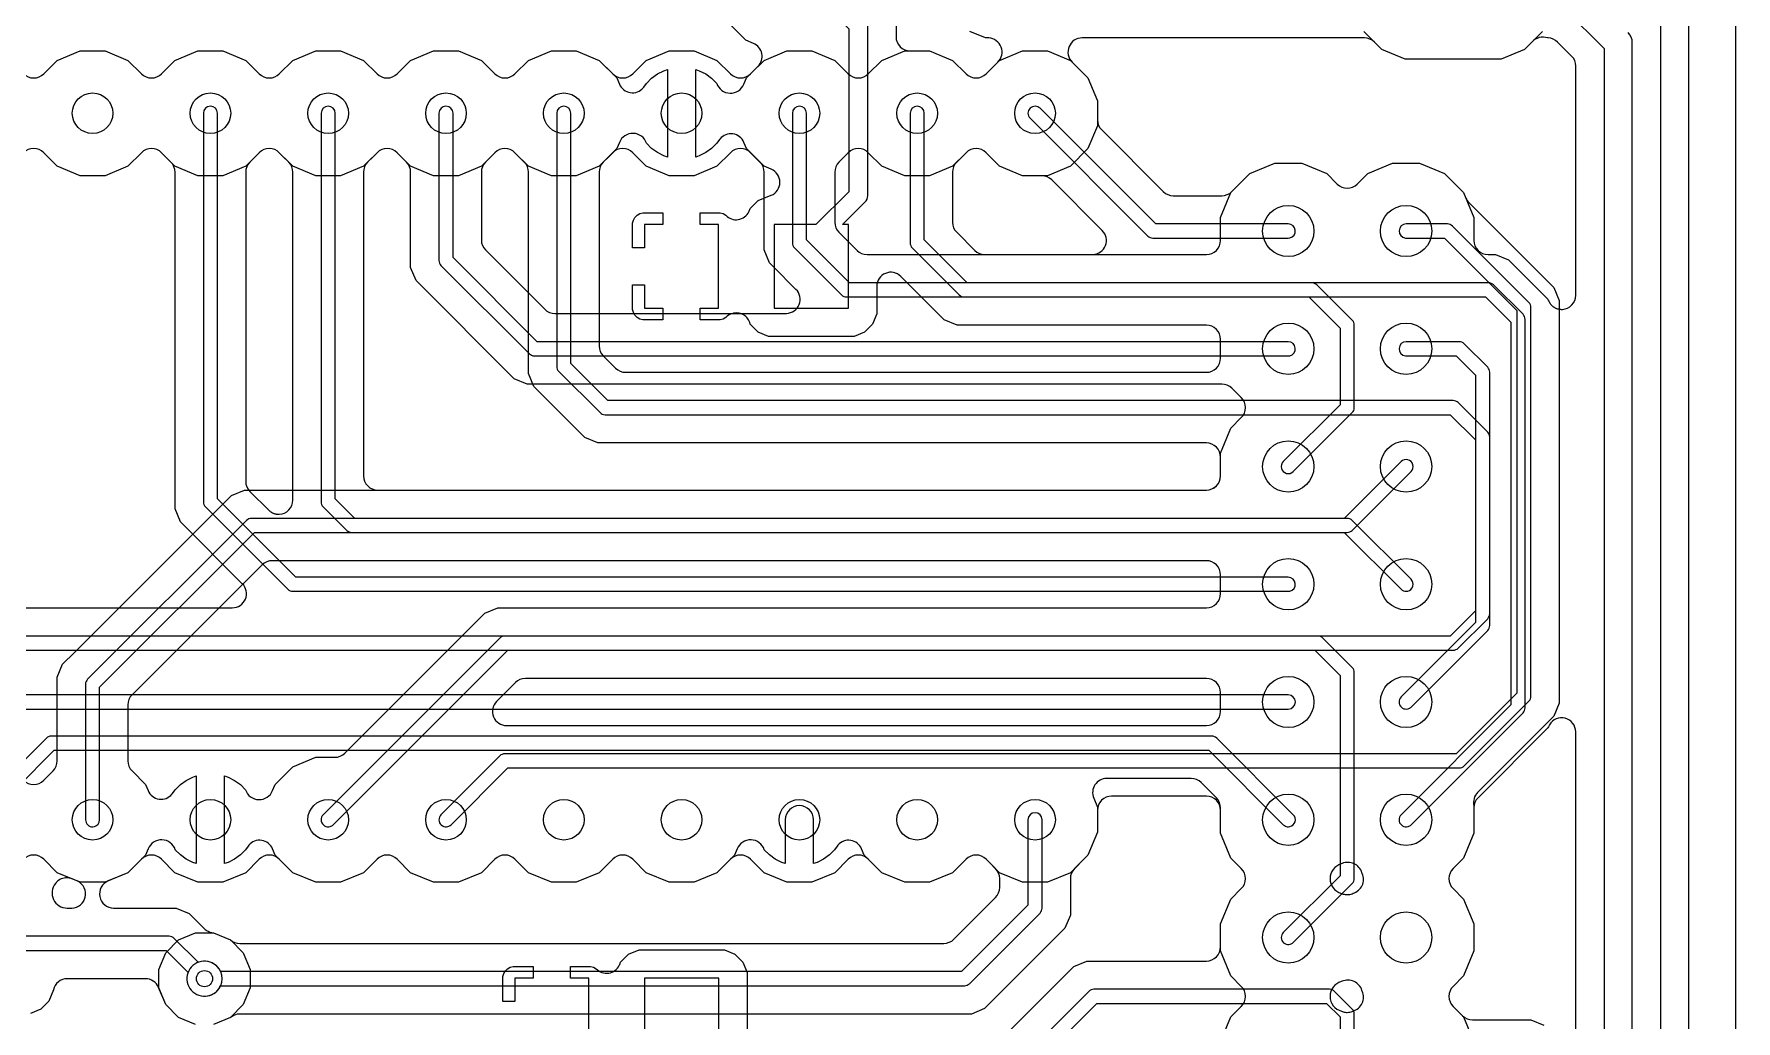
# Model space of a CAD drawing. Header units: millimetres. Extents: x 0 to 99.1, y 0 to 99.1.
# Drawn here: x 62.36 to 99.06, y 28.68 to 49.97 of the extents above; entities that cross this region are included whole.
import ezdxf

# ---------------------------------------------------------------- set-up
doc = ezdxf.new("R2010")
doc.units = ezdxf.units.MM

msp = doc.modelspace()

# ---------------------------------------------------------------- linework, layer by layer
at = {"layer": '16_copper'}
for points in [[(79.924, 45.858), (79.797, 45.858), (80.281, 46.341, 0.198912), (80.34, 46.485), (80.34, 50.165, 0.198912), (80.281, 50.309), (79.646, 50.944, 0.198912), (79.502, 51.003), (78.847, 51.003, 0.999218), (77.87, 50.598), (77.896, 50.544, 0.627796), (78.847, 50.597), (79.418, 50.597), (79.934, 50.081), (79.934, 46.569), (79.223, 45.858), (78.324, 45.858), (78.324, 44.058), (79.924, 44.058)], [(95.318, 44.03, 0.397339), (95.606, 44.334), (95.606, 49.279, 0.198912), (95.516, 49.495), (95.215, 49.796, 0.18931), (95.01, 49.885), (94.999, 49.886, 0.299627), (94.662, 49.796), (94.503, 49.637), (93.999, 49.428), (91.929, 49.428), (91.425, 49.637), (91.266, 49.796, 0.198914), (91.05, 49.886), (84.963, 49.886, 0.668181), (84.747, 49.365), (85.089, 49.023), (85.294, 48.528), (85.294, 48.116, 0.198912), (85.384, 47.901), (86.713, 46.571, 0.198912), (86.929, 46.482), (87.976, 46.482, 0.198914), (88.191, 46.571), (88.58, 46.96), (89.117, 47.182), (89.699, 47.182), (90.236, 46.96), (90.462, 46.733, 0.414216), (90.894, 46.733), (91.12, 46.96), (91.657, 47.182), (92.239, 47.182), (92.776, 46.96), (93.188, 46.548), (93.41, 46.011), (93.41, 45.517, 0.414214), (93.715, 45.212), (93.878, 45.212), (94.158, 45.096), (95.007, 44.247), (95.019, 44.217), (95.022, 44.212), (95.024, 44.207), (95.031, 44.193), (95.039, 44.178), (95.042, 44.174), (95.045, 44.169), (95.054, 44.156), (95.064, 44.142), (95.067, 44.138), (95.071, 44.134), (95.082, 44.122), (95.093, 44.11), (95.098, 44.107), (95.102, 44.103), (95.115, 44.093), (95.127, 44.083), (95.132, 44.08), (95.137, 44.077), (95.151, 44.069), (95.165, 44.061), (95.17, 44.059), (95.175, 44.056), (95.19, 44.051), (95.205, 44.044), (95.211, 44.043), (95.216, 44.041), (95.232, 44.038), (95.248, 44.034), (95.253, 44.033), (95.259, 44.032), (95.275, 44.031), (95.291, 44.029), (95.297, 44.029), (95.302, 44.029)], [(89.439, 37.951, 0.903505), (89.408, 38.252), (68.008, 38.252), (66.319, 39.941), (66.319, 48.26, 1), (66.015, 48.26), (66.015, 39.878, 0.198912), (66.059, 39.77), (67.837, 37.992, 0.198912), (67.945, 37.948), (89.408, 37.948)], [(91.982, 37.952, 0.588813), (92.056, 38.208), (90.786, 39.478, 0.198912), (90.678, 39.522), (69.278, 39.522), (68.859, 39.941), (68.859, 48.26, 1), (68.555, 48.26), (68.555, 39.878, 0.198912), (68.599, 39.77), (69.107, 39.262, 0.198912), (69.215, 39.218), (90.615, 39.218), (91.84, 37.992), (91.864, 37.973), (91.891, 37.958), (91.921, 37.95), (91.952, 37.948)], [(91.99, 35.413, 0.127645), (92.056, 35.452), (93.707, 37.103, 0.198912), (93.751, 37.211), (93.751, 41.275, 0.198912), (93.707, 41.383), (93.072, 42.018, 0.198912), (92.964, 42.062), (74.739, 42.062), (73.939, 42.862), (73.939, 48.26, 1), (73.635, 48.26), (73.635, 42.799, 0.198912), (73.679, 42.691), (74.568, 41.802, 0.198912), (74.676, 41.758), (92.901, 41.758), (93.447, 41.212), (93.447, 37.274), (91.84, 35.668), (91.821, 35.644), (91.806, 35.617), (91.798, 35.587), (91.796, 35.556), (91.8, 35.526), (91.809, 35.496), (91.825, 35.47), (91.846, 35.447), (91.871, 35.429), (91.899, 35.416), (91.929, 35.409), (91.959, 35.408)], [(91.99, 32.873, 0.127645), (92.056, 32.912), (94.469, 35.325, 0.198912), (94.513, 35.433), (94.513, 43.815, 0.198912), (94.469, 43.923), (93.834, 44.558, 0.198912), (93.726, 44.602), (82.486, 44.602), (81.559, 45.529), (81.559, 48.26, 1), (81.255, 48.26), (81.255, 45.466, 0.198912), (81.299, 45.358), (82.315, 44.342, 0.198912), (82.423, 44.298), (93.663, 44.298), (94.209, 43.752), (94.209, 35.496), (91.84, 33.128), (91.821, 33.104), (91.806, 33.077), (91.798, 33.047), (91.796, 33.016), (91.8, 32.986), (91.809, 32.956), (91.825, 32.93), (91.846, 32.907), (91.871, 32.889), (91.899, 32.876), (91.929, 32.869), (91.959, 32.868)], [(89.439, 45.571, 0.903505), (89.408, 45.872), (86.55, 45.872), (84.055, 48.368, 1), (83.839, 48.152), (86.379, 45.612, 0.198912), (86.487, 45.568), (89.408, 45.568)], [(67.652, 39.609, 0.402722), (67.945, 39.913), (67.945, 46.99, 0.198912), (67.856, 47.206), (67.653, 47.409, 0.414214), (67.221, 47.409), (67.018, 47.206, 0.198912), (66.929, 46.99), (66.929, 40.32, 0.19891), (67.018, 40.104), (67.425, 39.698), (67.433, 39.691), (67.441, 39.683), (67.45, 39.676), (67.458, 39.669), (67.467, 39.663), (67.476, 39.657), (67.485, 39.652), (67.494, 39.646), (67.505, 39.641), (67.515, 39.636), (67.524, 39.632), (67.534, 39.628), (67.545, 39.625), (67.555, 39.621), (67.566, 39.618), (67.576, 39.616), (67.587, 39.614), (67.598, 39.612), (67.609, 39.611), (67.619, 39.609), (67.63, 39.609), (67.642, 39.609)], [(87.642, 40.132, 0.413526), (87.946, 40.437), (87.946, 40.843, 0.414214), (87.641, 41.148), (74.524, 41.148), (74.244, 41.264), (73.141, 42.367), (73.025, 42.647), (73.025, 46.99, 0.19891), (72.936, 47.206), (72.733, 47.409, 0.414216), (72.301, 47.409), (72.01, 47.118), (71.515, 46.913), (70.979, 46.913), (70.484, 47.118), (70.193, 47.409, 0.414216), (69.761, 47.409), (69.558, 47.206, 0.198912), (69.469, 46.99), (69.469, 40.437, 0.414214), (69.774, 40.132), (87.641, 40.132)], [(85.193, 45.213, 0.654877), (85.397, 45.732), (84.306, 46.823, 0.198912), (84.091, 46.913), (83.679, 46.913), (83.184, 47.118), (82.893, 47.409, 0.414216), (82.461, 47.409), (82.258, 47.206, 0.198912), (82.169, 46.99), (82.169, 45.908, 0.198912), (82.258, 45.692), (82.649, 45.301, 0.198912), (82.865, 45.212), (85.182, 45.212)], [(58.589, 32.873, 0.127645), (58.655, 32.912), (61.15, 35.408), (89.408, 35.408, 1), (89.408, 35.712), (61.087, 35.712, 0.198912), (60.979, 35.668), (58.439, 33.128), (58.42, 33.104), (58.405, 33.077), (58.397, 33.047), (58.395, 33.016), (58.399, 32.986), (58.408, 32.956), (58.424, 32.93), (58.445, 32.907), (58.47, 32.889), (58.498, 32.876), (58.528, 32.869), (58.558, 32.868)], [(89.442, 32.872, 0.588813), (89.516, 33.128), (87.865, 34.779, 0.198912), (87.757, 34.823), (62.738, 34.823, 0.198912), (62.63, 34.779), (60.979, 33.128, 1), (61.195, 32.912), (62.801, 34.519), (87.694, 34.519), (89.3, 32.912), (89.324, 32.893), (89.351, 32.878), (89.381, 32.87), (89.412, 32.868)], [(66.114, 29.219, 0.244665), (66.386, 29.439), (82.423, 29.439, 0.198912), (82.531, 29.483), (84.055, 31.007, 0.198912), (84.099, 31.115), (84.099, 33.02, 1), (83.795, 33.02), (83.795, 31.178), (82.36, 29.743), (66.386, 29.743), (66.38, 29.759), (66.355, 29.802), (66.325, 29.841), (66.29, 29.876), (66.251, 29.906), (66.208, 29.931), (66.162, 29.95), (66.114, 29.963), (66.065, 29.969), (66.015, 29.969), (65.966, 29.963), (65.918, 29.95), (65.872, 29.931), (65.829, 29.906), (65.79, 29.876), (65.755, 29.841), (65.725, 29.802), (65.7, 29.759), (65.681, 29.713), (65.668, 29.665), (65.662, 29.616), (65.662, 29.566), (65.668, 29.517), (65.681, 29.469), (65.7, 29.423), (65.725, 29.38), (65.755, 29.341), (65.79, 29.306), (65.829, 29.276), (65.872, 29.251), (65.918, 29.232), (65.966, 29.219), (66.015, 29.213), (66.065, 29.213)], [(90.68, 28.865, 0.090259), (90.787, 28.884), (90.806, 28.893, 0.443307), (91.004, 29.319), (90.995, 29.338, 0.443218), (90.569, 29.536), (90.55, 29.527, 0.766696), (90.553, 28.892), (90.572, 28.883), (90.573, 28.883), (90.573, 28.883), (90.594, 28.877), (90.614, 28.871), (90.614, 28.871), (90.615, 28.871), (90.636, 28.868), (90.657, 28.865), (90.658, 28.865), (90.658, 28.865)]]:
    msp.add_lwpolyline(points, format="xyb", close=True, dxfattribs=at)
for points in [[(20.523, 1.016), (96.317, 1.016), (96.329, 1.017, 0.188703), (96.532, 1.105), (97.955, 2.528, 0.198912), (98.044, 2.743), (98.044, 50.597, 0.198912)], [(95.378, 50.495), (96.215, 49.658), (96.215, 10.54), (94.889, 9.214), (92.856, 9.214, 0.198912), (92.64, 9.124), (86.234, 2.718), (21.335, 2.718)], [(80.95, 50.327), (80.95, 49.912, 0.414214), (81.255, 49.607), (81.675, 49.607), (82.17, 49.402), (82.461, 49.111, 0.414214), (82.893, 49.111), (83.147, 49.365, 0.645078), (82.951, 49.885), (82.942, 49.885, 0.049246), (82.876, 49.886), (82.54, 50.025)], [(21.209, 2.108), (86.36, 2.108), (86.372, 2.109, 0.188703), (86.576, 2.197), (92.982, 8.604), (95.015, 8.604, 0.198912), (95.23, 8.693), (96.736, 10.198, 0.198912), (96.825, 10.414), (96.825, 49.784, 0.198912), (96.736, 50)], [(62.141, 49.111, 0.414216), (62.573, 49.111), (62.864, 49.402), (63.359, 49.607), (63.895, 49.607), (64.39, 49.402), (64.681, 49.111, 0.414216), (65.113, 49.111), (65.404, 49.402), (65.899, 49.607), (66.435, 49.607), (66.93, 49.402), (67.221, 49.111, 0.414216), (67.653, 49.111), (67.944, 49.402), (68.439, 49.607), (68.975, 49.607), (69.47, 49.402), (69.761, 49.111, 0.414216), (70.193, 49.111), (70.484, 49.402), (70.979, 49.607), (71.515, 49.607), (72.01, 49.402), (72.301, 49.111, 0.414216), (72.733, 49.111), (73.024, 49.402), (73.519, 49.607), (74.055, 49.607), (74.55, 49.402), (74.929, 49.023), (74.985, 48.889, 0.56302), (75.499, 48.811), (75.513, 48.827), (75.57, 48.906), (75.681, 49.017), (75.807, 49.108), (75.946, 49.179), (76.022, 49.204), (76.022, 48.26, 0.000054), (76.022, 48.26), (76.022, 47.316), (75.946, 47.341), (75.807, 47.412), (75.681, 47.503), (75.57, 47.614, 0.695724), (74.985, 47.631), (74.929, 47.497), (74.638, 47.206, 0.198912), (74.549, 46.99), (74.549, 43.241, 0.198912), (74.638, 43.025), (74.902, 42.761, 0.198912), (75.118, 42.672), (87.641, 42.672, 0.414214), (87.946, 42.977), (87.946, 43.383, 0.414214), (87.641, 43.688), (82.271, 43.688), (81.991, 43.804), (81.054, 44.741, 0.668179), (80.534, 44.526), (80.534, 43.937), (80.441, 43.713), (80.269, 43.541), (80.045, 43.448), (78.203, 43.448), (77.979, 43.541), (77.807, 43.713, 0.443496), (77.412, 43.937), (77.395, 43.933, 0.099243), (77.289, 43.863), (77.28, 43.855), (77.222, 43.821), (77.157, 43.804), (76.724, 43.804), (76.724, 44.058), (77.124, 44.058), (77.124, 45.858), (76.724, 45.858), (76.724, 46.112), (77.157, 46.112), (77.222, 46.095), (77.28, 46.061, 0.529019), (77.778, 46.136), (77.786, 46.151), (77.807, 46.203), (77.979, 46.375), (78.258, 46.491, 0.668186), (78.258, 47.054), (78.104, 47.118), (77.725, 47.497), (77.669, 47.631, 0.56302), (77.155, 47.709), (77.141, 47.693), (77.084, 47.614), (76.973, 47.503), (76.847, 47.412), (76.708, 47.341), (76.632, 47.316), (76.632, 48.26, 0.000054), (76.632, 48.26), (76.632, 49.204), (76.708, 49.179), (76.847, 49.108), (76.973, 49.017), (77.084, 48.906, 0.695724), (77.669, 48.889), (77.725, 49.023), (77.973, 49.272, 0.534515), (77.875, 49.769), (77.714, 49.835), (77.394, 50.155)], [(58.141, 37.592), (66.64, 37.592, 0.668179), (66.855, 38.112), (65.521, 39.446), (65.405, 39.726), (65.405, 46.99, 0.198912), (65.316, 47.206), (65.113, 47.409, 0.414214), (64.681, 47.409), (64.39, 47.118), (63.895, 46.913), (63.359, 46.913), (62.864, 47.118), (62.573, 47.409, 0.414216), (62.141, 47.409)], [(58.356, 36.678), (89.98, 36.678), (90.526, 36.132), (90.526, 31.813), (89.3, 30.588), (89.281, 30.564), (89.266, 30.537), (89.258, 30.507), (89.256, 30.476), (89.26, 30.446), (89.269, 30.416), (89.285, 30.39), (89.306, 30.367), (89.331, 30.349), (89.359, 30.336), (89.389, 30.329), (89.419, 30.328), (89.45, 30.333, 0.127645), (89.516, 30.372), (90.786, 31.642, 0.198912), (90.83, 31.75), (90.83, 36.195, 0.198912), (90.786, 36.303), (90.151, 36.938, 0.198912), (90.043, 36.982), (58.293, 36.982, 0.198912)], [(95.606, 23.888), (95.606, 34.914, 0.766173), (95.037, 35.067), (95.029, 35.051, 0.041359), (95.007, 35.001), (93.499, 33.494, 0.198912), (93.41, 33.278), (93.41, 32.729), (93.188, 32.192), (92.961, 31.966, 0.414216), (92.961, 31.534), (93.188, 31.308), (93.41, 30.771), (93.41, 30.189), (93.188, 29.652), (92.961, 29.426, 0.414216), (92.961, 28.994), (93.188, 28.768), (93.41, 28.231)], [(87.946, 28.231), (88.168, 28.768), (88.395, 28.994, 0.414216), (88.395, 29.426), (88.168, 29.652), (87.946, 30.189), (87.946, 30.771), (88.168, 31.308), (88.395, 31.534, 0.414216), (88.395, 31.966), (88.168, 32.192), (87.946, 32.729), (87.946, 33.278, 0.198912), (87.857, 33.494), (87.531, 33.82, 0.198912), (87.315, 33.909), (85.493, 33.909, 0.534514), (85.212, 33.488), (85.294, 33.288), (85.294, 32.752), (85.089, 32.257), (84.798, 31.966, 0.198914), (84.709, 31.75), (84.709, 30.963), (84.593, 30.683), (84.336, 30.426), (84.336, 30.426), (83.112, 29.202), (83.112, 29.202), (82.855, 28.945), (82.575, 28.829), (66.801, 28.829, 0.035822), (66.758, 28.826), (66.746, 28.823, 0.126383), (66.601, 28.754), (66.236, 28.603)], [(65.844, 28.603), (65.48, 28.754), (65.203, 29.031), (65.052, 29.395), (65.052, 29.787), (65.203, 30.151), (65.48, 30.428), (65.844, 30.579), (66.236, 30.579), (66.602, 30.427, 0.180333), (66.801, 30.353), (81.981, 30.353, 0.198912), (82.197, 30.442), (83.096, 31.341, 0.198912), (83.185, 31.557), (83.185, 31.75, 0.198914), (83.096, 31.966), (82.893, 32.169, 0.414214), (82.461, 32.169), (82.17, 31.878), (81.675, 31.673), (81.139, 31.673), (80.644, 31.878), (80.265, 32.257), (80.209, 32.391, 0.56302), (79.695, 32.469), (79.681, 32.453), (79.624, 32.374), (79.513, 32.263), (79.387, 32.172), (79.248, 32.101), (79.172, 32.076), (79.172, 33.02, 1), (78.562, 33.02), (78.562, 32.076), (78.486, 32.101), (78.347, 32.172), (78.221, 32.263), (78.11, 32.374, 0.695724), (77.525, 32.391), (77.469, 32.257), (77.09, 31.878), (76.595, 31.673), (76.059, 31.673), (75.564, 31.878), (75.273, 32.169, 0.414216), (74.841, 32.169), (74.55, 31.878), (74.055, 31.673), (73.519, 31.673), (73.024, 31.878), (72.733, 32.169, 0.414216), (72.301, 32.169), (72.01, 31.878), (71.515, 31.673), (70.979, 31.673), (70.484, 31.878), (70.193, 32.169, 0.414216), (69.761, 32.169), (69.47, 31.878), (68.975, 31.673), (68.439, 31.673), (67.944, 31.878), (67.653, 32.169, 0.414216), (67.221, 32.169), (66.93, 31.878), (66.435, 31.673), (65.899, 31.673), (65.404, 31.878), (65.113, 32.169, 0.414216), (64.681, 32.169), (64.39, 31.878), (63.895, 31.673), (63.359, 31.673), (62.864, 31.878), (62.573, 32.169, 0.414216), (62.141, 32.169)]]:
    msp.add_lwpolyline(points, format="xyb", dxfattribs=at)
msp.add_lwpolyline([(97.434, 50.471), (97.434, 2.869), (96.191, 1.626), (20.649, 1.626)], dxfattribs=at)
for points in [[(75.27, 45.358), (75.27, 45.891), (75.287, 45.956), (75.321, 46.014), (75.368, 46.061), (75.426, 46.095), (75.491, 46.112), (75.924, 46.112), (75.924, 45.858), (75.524, 45.858), (75.524, 45.358)], [(75.491, 43.804), (75.426, 43.821), (75.368, 43.855), (75.321, 43.902), (75.287, 43.96), (75.27, 44.025), (75.27, 44.558), (75.524, 44.558), (75.524, 44.058), (75.924, 44.058), (75.924, 43.804)]]:
    msp.add_lwpolyline(points, close=True, dxfattribs=at)
at = {"layer": '1_copper'}
for points in [[(1.321, 1.016), (97.739, 1.016, 0.414214), (98.044, 1.321), (98.044, 97.739, 0.414214), (97.739, 98.044), (21.863, 98.044, 0.534511)], [(62.141, 49.111, 0.414216), (62.573, 49.111), (62.864, 49.402), (63.359, 49.607), (63.895, 49.607), (64.39, 49.402), (64.681, 49.111, 0.414216), (65.113, 49.111), (65.404, 49.402), (65.899, 49.607), (66.435, 49.607), (66.93, 49.402), (67.221, 49.111, 0.414216), (67.653, 49.111), (67.944, 49.402), (68.439, 49.607), (68.975, 49.607), (69.47, 49.402), (69.761, 49.111, 0.414216), (70.193, 49.111), (70.484, 49.402), (70.979, 49.607), (71.515, 49.607), (72.01, 49.402), (72.301, 49.111, 0.414216), (72.733, 49.111), (73.024, 49.402), (73.519, 49.607), (74.055, 49.607), (74.55, 49.402), (74.841, 49.111, 0.414216), (75.273, 49.111), (75.564, 49.402), (76.059, 49.607), (76.595, 49.607), (77.09, 49.402), (77.381, 49.111, 0.414216), (77.813, 49.111), (78.104, 49.402), (78.599, 49.607), (79.135, 49.607), (79.63, 49.402), (79.921, 49.111, 0.414216), (80.353, 49.111), (80.644, 49.402), (81.139, 49.607), (81.675, 49.607), (82.17, 49.402), (82.461, 49.111, 0.414216), (82.893, 49.111), (83.184, 49.402), (83.679, 49.607), (84.215, 49.607), (84.71, 49.402), (85.089, 49.023), (85.294, 48.528), (85.294, 47.992), (85.089, 47.497), (84.71, 47.118), (84.215, 46.913), (83.679, 46.913), (83.184, 47.118), (82.893, 47.409, 0.414216), (82.461, 47.409), (82.17, 47.118), (81.675, 46.913), (81.139, 46.913), (80.644, 47.118), (80.353, 47.409, 0.414216), (79.921, 47.409), (79.718, 47.206, 0.198912), (79.629, 46.99), (79.629, 45.908, 0.198912), (79.718, 45.692), (80.109, 45.301, 0.198912), (80.325, 45.212), (87.641, 45.212, 0.414214), (87.946, 45.517), (87.946, 46.011), (88.168, 46.548), (88.58, 46.96), (89.117, 47.182), (89.699, 47.182), (90.236, 46.96), (90.462, 46.733, 0.414216), (90.894, 46.733), (91.12, 46.96), (91.657, 47.182), (92.239, 47.182), (92.776, 46.96), (93.188, 46.548), (93.236, 46.432, 0.098489), (93.302, 46.333), (95.134, 44.501), (95.25, 44.221), (95.25, 35.535), (95.134, 35.255), (93.49, 33.611, 0.251871), (93.41, 33.319), (93.41, 32.729), (93.188, 32.192), (92.961, 31.966, 0.414216), (92.961, 31.534), (93.188, 31.308), (93.41, 30.771), (93.41, 30.189), (93.188, 29.652), (92.961, 29.426, 0.414214), (92.961, 28.994), (93.165, 28.791, 0.198914), (93.38, 28.702), (94.64, 28.702), (94.92, 28.586)], [(62.141, 33.871, 0.414216), (62.573, 33.871), (62.776, 34.074, 0.198912), (62.865, 34.29), (62.865, 36.093), (62.981, 36.373), (63.238, 36.63), (63.238, 36.63), (66.367, 39.759), (66.624, 40.016), (66.904, 40.132), (87.641, 40.132, 0.414214), (87.946, 40.437), (87.946, 40.931), (88.168, 41.468), (88.395, 41.694, 0.414216), (88.395, 42.126), (88.191, 42.329, 0.198912), (87.976, 42.418), (73, 42.418), (72.72, 42.534), (70.601, 44.653), (70.485, 44.933), (70.485, 46.99, 0.19891), (70.396, 47.206), (70.193, 47.409, 0.414216), (69.761, 47.409), (69.47, 47.118), (68.975, 46.913), (68.439, 46.913), (67.944, 47.118), (67.653, 47.409, 0.414216), (67.221, 47.409), (66.93, 47.118), (66.435, 46.913), (65.899, 46.913), (65.404, 47.118), (65.113, 47.409, 0.414216), (64.681, 47.409), (64.39, 47.118), (63.895, 46.913), (63.359, 46.913), (62.864, 47.118), (62.573, 47.409, 0.414216), (62.141, 47.409)], [(81.766, 26.837), (84.785, 29.856), (85.065, 29.972), (87.641, 29.972, 0.414214), (87.946, 30.277), (87.946, 30.771), (88.168, 31.308), (88.395, 31.534, 0.414216), (88.395, 31.966), (88.168, 32.192), (87.946, 32.729), (87.946, 33.223, 0.414214), (87.641, 33.528), (85.599, 33.528, 0.414214), (85.294, 33.223), (85.294, 32.752), (85.089, 32.257), (84.71, 31.878), (84.215, 31.673), (83.679, 31.673), (83.184, 31.878), (82.893, 32.169, 0.414216), (82.461, 32.169), (82.17, 31.878), (81.675, 31.673), (81.139, 31.673), (80.644, 31.878), (80.353, 32.169, 0.414216), (79.921, 32.169), (79.63, 31.878), (79.135, 31.673), (78.599, 31.673), (78.104, 31.878), (77.813, 32.169, 0.414216), (77.381, 32.169), (77.09, 31.878), (76.595, 31.673), (76.059, 31.673), (75.564, 31.878), (75.273, 32.169, 0.414216), (74.841, 32.169), (74.55, 31.878), (74.055, 31.673), (73.519, 31.673), (73.024, 31.878), (72.733, 32.169, 0.414216), (72.301, 32.169), (72.01, 31.878), (71.515, 31.673), (70.979, 31.673), (70.484, 31.878), (70.193, 32.169, 0.414216), (69.761, 32.169), (69.47, 31.878), (68.975, 31.673), (68.439, 31.673), (67.944, 31.878), (67.565, 32.257), (67.509, 32.391, 0.56302), (66.995, 32.469), (66.981, 32.453), (66.924, 32.374), (66.813, 32.263), (66.687, 32.172), (66.548, 32.101), (66.472, 32.076), (66.472, 33.02, 0.000054), (66.472, 33.02), (66.472, 33.964), (66.548, 33.939), (66.687, 33.868), (66.813, 33.777), (66.924, 33.666, 0.695724), (67.509, 33.649), (67.565, 33.783), (67.944, 34.162), (68.439, 34.367), (68.851, 34.367, 0.198912), (69.066, 34.457), (71.828, 37.219), (71.828, 37.219), (72.085, 37.476), (72.365, 37.592), (87.641, 37.592, 0.414214), (87.946, 37.897), (87.946, 38.303, 0.414214), (87.641, 38.608), (67.498, 38.608, 0.198912), (67.282, 38.519), (64.478, 35.715, 0.198912), (64.389, 35.499), (64.389, 34.29, 0.198912), (64.478, 34.074), (64.769, 33.783), (64.825, 33.649, 0.56302), (65.339, 33.571), (65.353, 33.587), (65.41, 33.666), (65.521, 33.777), (65.647, 33.868), (65.786, 33.939), (65.862, 33.964), (65.862, 33.02, 0.000054), (65.862, 33.02), (65.862, 32.076), (65.786, 32.101), (65.647, 32.172), (65.521, 32.263), (65.41, 32.374, 0.695724), (64.825, 32.391), (64.769, 32.257), (64.39, 31.878), (63.965, 31.701, 0.820681), (64.081, 31.115), (65.43, 31.115), (65.71, 30.999), (66.041, 30.668, 0.035822), (66.074, 30.64), (66.084, 30.633, 0.126365), (66.235, 30.58), (66.6, 30.428), (66.877, 30.151), (67.028, 29.787), (67.028, 29.395), (66.877, 29.031), (66.6, 28.754), (66.236, 28.603)], [(62.166, 30.201), (65.215, 30.201), (65.687, 29.728), (65.681, 29.713), (65.668, 29.665), (65.662, 29.616), (65.662, 29.566), (65.668, 29.517), (65.681, 29.469), (65.7, 29.423), (65.725, 29.38), (65.755, 29.341), (65.79, 29.306), (65.829, 29.276), (65.872, 29.251), (65.918, 29.232), (65.966, 29.219), (66.015, 29.213), (66.065, 29.213), (66.114, 29.219, 1), (65.966, 29.963), (65.918, 29.95), (65.903, 29.944), (65.386, 30.461, 0.198912), (65.278, 30.505), (62.166, 30.505)], [(74.33, 27.802), (74.33, 29.602), (73.93, 29.602), (73.93, 29.856), (74.363, 29.856), (74.428, 29.839), (74.486, 29.805, 0.529076), (74.984, 29.88), (74.992, 29.895), (75.013, 29.947), (75.185, 30.119), (75.409, 30.212), (77.251, 30.212), (77.475, 30.119), (77.647, 29.947), (77.74, 29.723), (77.74, 27.681)], [(65.844, 28.603), (65.48, 28.754), (65.203, 29.031), (65.049, 29.403, 0.303348), (64.767, 29.591), (63.08, 29.591, 0.341723), (62.782, 29.347), (62.683, 29.106), (62.511, 28.935), (62.287, 28.842)], [(90.83, 22.161), (90.83, 28.829, 0.198912), (90.786, 28.937), (90.405, 29.318, 0.198912), (90.297, 29.362), (85.217, 29.362, 0.198912), (85.109, 29.318), (81.299, 25.508, 1)], [(81.515, 25.292), (85.28, 29.058), (90.234, 29.058), (90.526, 28.766), (90.526, 22.098, 0.198912)]]:
    msp.add_lwpolyline(points, format="xyb", dxfattribs=at)
msp.add_lwpolyline([(94.889, 50.023), (94.503, 49.637), (93.999, 49.428), (91.929, 49.428), (91.425, 49.637), (91.039, 50.023)], dxfattribs=at)
for points in [[(89.439, 43.031, 0.903505), (89.408, 43.332), (73.215, 43.332), (71.399, 45.148), (71.399, 48.26, 1), (71.095, 48.26), (71.095, 45.085, 0.198912), (71.139, 44.977), (73.044, 43.072, 0.198912), (73.152, 43.028), (89.408, 43.028)], [(79.019, 48.26, 1), (78.715, 48.26), (78.715, 45.466, 0.198912), (78.759, 45.358), (79.775, 44.342, 0.198912), (79.883, 44.298), (89.853, 44.298), (90.526, 43.625), (90.526, 41.973), (89.3, 40.748, 1), (89.516, 40.532), (90.786, 41.802, 0.198912), (90.83, 41.91), (90.83, 43.688, 0.198912), (90.786, 43.796), (90.024, 44.558, 0.198912), (89.916, 44.602), (79.946, 44.602), (79.019, 45.529)], [(78.589, 43.943, 0.654879), (78.793, 44.462), (78.305, 44.95), (78.305, 44.95), (78.221, 45.034), (78.105, 45.314), (78.105, 46.99, 0.19891), (78.016, 47.206), (77.813, 47.409, 0.414216), (77.381, 47.409), (77.09, 47.118), (76.595, 46.913), (76.059, 46.913), (75.564, 47.118), (75.273, 47.409, 0.414216), (74.841, 47.409), (74.55, 47.118), (74.055, 46.913), (73.519, 46.913), (73.024, 47.118), (72.733, 47.409, 0.414216), (72.301, 47.409), (72.098, 47.206, 0.198912), (72.009, 46.99), (72.009, 45.527, 0.198912), (72.098, 45.311), (73.378, 44.031, 0.198912), (73.594, 43.942), (78.578, 43.942)], [(71.289, 32.873, 0.127645), (71.355, 32.912), (72.58, 34.138), (93.091, 34.138, 0.198912), (93.199, 34.182), (94.596, 35.579, 0.198912), (94.64, 35.687), (94.64, 44.069, 0.198912), (94.596, 44.177), (92.945, 45.828, 0.198912), (92.837, 45.872), (91.948, 45.872, 0.949951), (91.932, 45.568), (91.948, 45.568), (92.774, 45.568), (94.336, 44.006), (94.336, 35.75), (93.028, 34.442), (72.517, 34.442, 0.198912), (72.409, 34.398), (71.139, 33.128), (71.12, 33.104), (71.105, 33.077), (71.097, 33.047), (71.095, 33.016), (71.099, 32.986), (71.108, 32.956), (71.124, 32.93), (71.145, 32.907), (71.17, 32.889), (71.198, 32.876), (71.228, 32.869), (71.258, 32.868)], [(68.749, 32.873, 0.127645), (68.815, 32.912), (72.58, 36.678), (92.964, 36.678, 0.198912), (93.072, 36.722), (93.707, 37.357, 0.198912), (93.751, 37.465), (93.751, 42.672, 0.198912), (93.707, 42.78), (93.199, 43.288, 0.198912), (93.091, 43.332), (91.948, 43.332, 0.949951), (91.932, 43.028), (91.948, 43.028), (93.028, 43.028), (93.447, 42.609), (93.447, 37.528), (92.901, 36.982), (72.517, 36.982, 0.198912), (72.409, 36.938), (68.599, 33.128), (68.58, 33.104), (68.565, 33.077), (68.557, 33.047), (68.555, 33.016), (68.559, 32.986), (68.568, 32.956), (68.584, 32.93), (68.605, 32.907), (68.63, 32.889), (68.658, 32.876), (68.688, 32.869), (68.718, 32.868)], [(63.665, 32.872, 0.342029), (63.779, 33.02), (63.779, 35.878), (67.119, 39.218), (90.678, 39.218, 0.198912), (90.786, 39.262), (92.056, 40.532, 1), (91.84, 40.748), (90.615, 39.522), (67.056, 39.522, 0.198912), (66.948, 39.478), (63.519, 36.049, 0.198912), (63.475, 35.941), (63.475, 33.02), (63.478, 32.989), (63.487, 32.96), (63.502, 32.933), (63.522, 32.91), (63.546, 32.891), (63.574, 32.877), (63.604, 32.869), (63.635, 32.868)], [(87.642, 35.052, 0.413526), (87.946, 35.357), (87.946, 35.763, 0.414214), (87.641, 36.068), (72.959, 36.068, 0.198912), (72.743, 35.979), (72.337, 35.572, 0.668179), (72.552, 35.052), (87.641, 35.052)], [(90.68, 31.405, 0.090259), (90.787, 31.424), (90.806, 31.433, 0.443131), (91.004, 31.859), (90.995, 31.878, 0.443396), (90.569, 32.076), (90.55, 32.067, 0.766234), (90.552, 31.432), (90.572, 31.423), (90.573, 31.423), (90.573, 31.423), (90.594, 31.417), (90.614, 31.411), (90.614, 31.411), (90.615, 31.411), (90.636, 31.408), (90.657, 31.405), (90.658, 31.405), (90.658, 31.405)], [(63.178, 31.115, 0.783149), (63.309, 31.692), (63.297, 31.698, 0.006058), (63.289, 31.701), (63.186, 31.744, 0.058589), (63.112, 31.764), (63.102, 31.766), (63.091, 31.766), (63.079, 31.767, 0.218208), (62.845, 31.669), (62.839, 31.661), (62.832, 31.653), (62.825, 31.644, 0.631301), (63.08, 31.115), (63.173, 31.115)], [(76.374, 24.894, 0.38717), (76.835, 25.4), (76.835, 27.802), (77.13, 27.802), (77.13, 29.602), (75.53, 29.602), (75.53, 27.802), (75.819, 27.802), (75.819, 25.4), (75.822, 25.344), (75.831, 25.288), (75.847, 25.234), (75.868, 25.182), (75.895, 25.132), (75.927, 25.086), (75.965, 25.044), (76.006, 25.006), (76.052, 24.973), (76.101, 24.945), (76.153, 24.923), (76.206, 24.907), (76.262, 24.896), (76.318, 24.892)]]:
    msp.add_lwpolyline(points, format="xyb", close=True, dxfattribs=at)
msp.add_lwpolyline([(72.476, 29.102), (72.476, 29.635), (72.493, 29.7), (72.527, 29.758), (72.574, 29.805), (72.632, 29.839), (72.697, 29.856), (73.13, 29.856), (73.13, 29.602), (72.73, 29.602), (72.73, 29.102)], close=True, dxfattribs=at)
at = {"layer": 'drills_PTH'}
for centre, radius in [((63.627, 48.26), 0.438), ((66.167, 48.26), 0.438), ((68.707, 48.26), 0.438), ((71.247, 48.26), 0.438), ((73.787, 48.26), 0.438), ((76.327, 48.26), 0.438), ((78.867, 48.26), 0.438), ((81.407, 48.26), 0.438), ((83.947, 48.26), 0.438), ((89.408, 45.72), 0.553), ((91.948, 45.72), 0.553), ((89.408, 43.18), 0.553), ((91.948, 43.18), 0.553), ((89.408, 40.64), 0.553), ((91.948, 40.64), 0.553), ((89.408, 38.1), 0.553), ((91.948, 38.1), 0.553), ((89.408, 35.56), 0.553), ((91.948, 35.56), 0.553), ((63.627, 33.02), 0.438), ((66.167, 33.02), 0.438), ((68.707, 33.02), 0.438), ((71.247, 33.02), 0.438), ((73.787, 33.02), 0.438), ((76.327, 33.02), 0.438), ((78.867, 33.02), 0.438), ((81.407, 33.02), 0.438), ((83.947, 33.02), 0.438), ((89.408, 33.02), 0.553), ((91.948, 33.02), 0.553), ((89.408, 30.48), 0.553), ((91.948, 30.48), 0.553)]:
    msp.add_circle(centre, radius, dxfattribs=at)
at = {"layer": 'drills_via_1_16'}
msp.add_circle((66.04, 29.591), 0.175, dxfattribs=at)
at = {"layer": 'outline'}
msp.add_lwpolyline([(0, 0), (99.06, 0), (99.06, 99.06), (0, 99.06), (0, 0)], close=True, dxfattribs=at)

doc.saveas('drawing.dxf')
